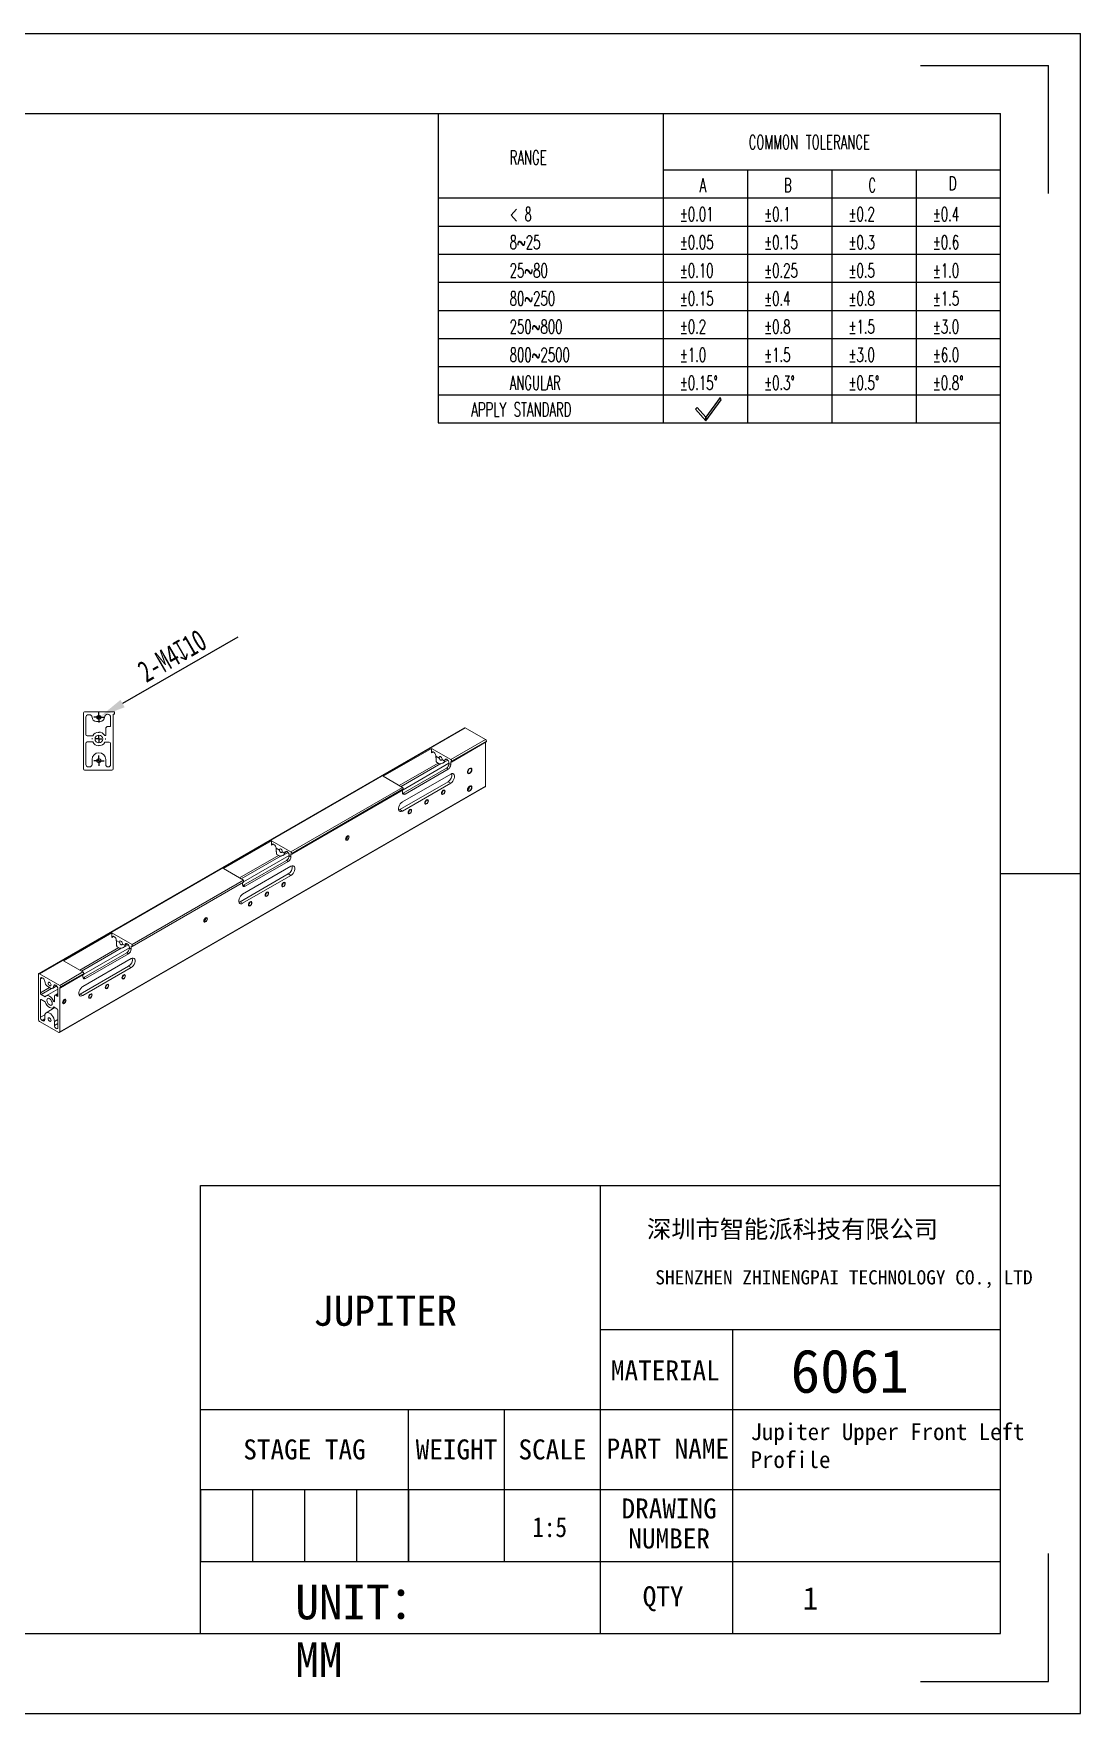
# Model space of a CAD drawing. Header units: millimetres. Extents: x 363 to 745, y -1 to 270.
# Drawn here: x 576.6 to 745.2, y -1.1 to 269.5 of the extents above; entities that cross this region are included whole.
import ezdxf

# ---------------------------------------------------------------- set-up
doc = ezdxf.new("R2010")
doc.units = ezdxf.units.MM
doc.header["$PDSIZE"] = -1
doc.linetypes.add('CENTERX2', pattern=[20.32, 12.7, -2.54, 2.54, -2.54])
doc.layers.add('图框', color=7, linetype='Continuous')
doc.layers.add('尺寸线层', color=3, linetype='Continuous', lineweight=18)
doc.styles.add('SLDTEXTSTYLE1', font='TXT', dxfattribs={"width": 0.7})
doc.styles.add('SLDTEXTSTYLE4', font='TXT', dxfattribs={"width": 0.614286, "bigfont": 'bigfont'})
doc.styles.add('SLDTEXTSTYLE5', font='TXT', dxfattribs={"width": 0.566667, "bigfont": 'bigfont'})
doc.styles.add('TEXTSTYLE_2', font='')
doc.styles.add('TEXTSTYLE_3', font='')
doc.styles.get('TEXTSTYLE_2').set_extended_font_data('宋体')
doc.styles.get('TEXTSTYLE_3').set_extended_font_data('宋体')
doc.dimstyles.new('SLDDIMSTYLE9', dxfattribs={"dimtxt": 3.5, "dimasz": 4.08, "dimexe": 0, "dimexo": 0.0625, "dimgap": 0.875, "dimtad": 2, "dimlfac": 5, "dimrnd": 1e-09, "dimzin": 12, "dimdsep": 46, "dimtxsty": 'SLDTEXTSTYLE1', "dimblk1": 'NONE', "dimsah": 1, "dimcen": 0, "dimadec": 0, "dimazin": 3, "dimtfac": 1, "dimtmove": 0, "dimatfit": 3, "dimldrblk": 'NONE', "dimfxl": 1, "dimfrac": 2, "dimtolj": 1, "dimtzin": 12, "dimarcsym": 0})

# ---------------------------------------------------------------- blocks, each defined once
blk = doc.blocks.new('_D_24')
at = {"layer": 'Defpoints', "color": 0, "transparency": 16777216}
for p in [(586.79, 159.21), (587.36, 159.54)]:
    blk.add_point(p, dxfattribs=at)
at = {"layer": '图框', "color": 0, "lineweight": -2, "transparency": 16777216}
for p, q in [((609.45, 172.29), (590.89, 161.58)), ((586.79, 159.21), (587.36, 159.54))]:
    blk.add_line(p, q, dxfattribs=at)
at = {"layer": '图框', "color": 0, "transparency": 16777216}
blk.add_solid([(590.55, 162.17), (591.23, 160.99), (587.36, 159.54)], dxfattribs=at)
at = {"layer": '图框', "color": 0, "transparency": 16777216, "insert": (592.96, 167.91), "char_height": 3.5, "attachment_point": 1, "rotation": 30, "style": 'SLDTEXTSTYLE1'}
blk.add_mtext('\\A1;2-M4{\\fGDT;x}10', dxfattribs=at)
blk = doc.blocks.new('_NONE')
blk = doc.blocks.new('SW_CENTERMARKSYMBOL_8')
at = {"layer": '图框', "color": 0}
for p, q in [((-0.5, 0), (-0.83, 0)), ((0, 0), (-0.5, 0)), ((0, 0.5), (0, 0.83)), ((0, 0), (0, 0.5)), ((0, 0), (0, -0.5)), ((0, 0), (0.5, 0)), ((0.5, 0), (0.83, 0)), ((0, -0.5), (0, -0.83))]:
    blk.add_line(p, q, dxfattribs=at)
blk = doc.blocks.new('SW_CENTERMARKSYMBOL_9')
at = {"layer": '图框', "color": 0}
for p, q in [((-1, 0), (-1.12, 0)), ((0, 0), (-0.5, 0)), ((0, 1), (0, 1.12)), ((0, 0), (0, 0.5)), ((0, 0), (0, -0.5)), ((0, 0), (0.5, 0)), ((1, 0), (1.12, 0)), ((0, -1), (0, -1.12))]:
    blk.add_line(p, q, dxfattribs=at)
blk = doc.blocks.new('SW_CENTERMARKSYMBOL_10')
at = {"layer": '图框', "color": 0}
for p, q in [((-0.5, 0), (-0.83, 0)), ((0, 0), (-0.5, 0)), ((0, 0.5), (0, 0.83)), ((0, 0), (0, 0.5)), ((0, 0), (0, -0.5)), ((0, 0), (0.5, 0)), ((0.5, 0), (0.83, 0)), ((0, -0.5), (0, -0.83))]:
    blk.add_line(p, q, dxfattribs=at)

msp = doc.modelspace()

# ---------------------------------------------------------------- linework, layer by layer
at = {"color": 7, "linetype": 'Continuous'}
for p, q in [((362.5032, 269.503), (745.1875, 269.503)), ((745.1875, -1.0819), (745.1875, 269.503)), ((719.4175, 264.349), (740.0335, 264.349)), ((740.0335, 243.733), (740.0335, 264.349)), ((375.3882, 256.618), (732.3025, 256.618)), ((732.3025, 11.8031), (732.3025, 256.618)), ((732.3025, 134.2105), (745.1875, 134.2105)), ((740.0335, 4.0721), (740.0335, 24.6881)), ((375.3882, 11.8031), (732.3025, 11.8031)), ((719.4175, 4.0721), (740.0335, 4.0721)), ((362.5032, -1.0819), (745.1875, -1.0819))]:
    msp.add_line(p, q, dxfattribs=at)
for p, q in [((641.7299, 256.618), (641.7299, 206.803)), ((677.9589, 256.618), (677.9589, 206.803)), ((677.9589, 247.5607), (732.3025, 247.5607)), ((691.5448, 247.5607), (691.5448, 206.803)), ((705.1307, 247.5607), (705.1307, 206.803)), ((718.7166, 247.5607), (718.7166, 206.803)), ((641.7299, 243.0321), (732.3025, 243.0321)), ((641.7299, 238.5034), (732.3025, 238.5034)), ((641.7299, 233.9748), (732.3025, 233.9748)), ((641.7299, 229.4462), (732.3025, 229.4462)), ((641.7299, 224.9176), (732.3025, 224.9176)), ((641.7299, 220.3889), (732.3025, 220.3889)), ((641.7299, 215.8603), (732.3025, 215.8603)), ((641.7299, 211.3317), (732.3025, 211.3317)), ((683.4296, 209.2568), (683.1604, 209.0143)), ((683.1604, 209.0143), (684.8575, 207.13)), ((684.8295, 207.7025), (683.4296, 209.2568)), ((687.1606, 210.8641), (684.8295, 207.7025)), ((684.8575, 207.13), (687.3436, 210.5018)), ((687.3436, 210.5018), (687.1606, 210.8641)), ((641.7299, 206.803), (732.3025, 206.803)), ((684.8575, 207.13), (684.8295, 207.7025)), ((684.8295, 207.7025), (684.8575, 207.13))]:
    msp.add_line(p, q)
at = {"color": 7, "linetype": 'Continuous', "lineweight": 15}
for p, q in [((584.5751, 160.0768), (584.5751, 151.0768)), ((584.7751, 160.2768), (589.3751, 160.2768)), ((585.3758, 159.783), (585.5761, 159.783)), ((589.5751, 160.2768), (589.3751, 160.2768)), ((589.3751, 159.8768), (589.5351, 159.8768)), ((589.3751, 151.0768), (589.3751, 159.8768)), ((589.5751, 159.8768), (589.5351, 159.8768)), ((589.5751, 160.0768), (589.5751, 160.2768)), ((589.5751, 159.9168), (589.5751, 160.0768)), ((589.5751, 159.8768), (589.5751, 159.9168)), ((645.9978, 157.6758), (577.4084, 118.08)), ((646.0977, 157.6659), (577.5084, 118.0701)), ((584.9751, 159.3824), (584.9751, 156.5977)), ((586.6778, 158.6813), (587.2788, 158.6813)), ((588.1751, 156.4407), (588.1751, 157.5056)), ((588.5751, 157.9056), (588.9751, 157.9056)), ((588.9751, 159.3824), (588.9751, 157.9056)), ((649.3504, 155.7882), (646.0977, 157.6659)), ((584.9751, 151.7703), (584.9751, 155.1961)), ((586.0994, 156.3977), (585.1751, 156.3977)), ((585.1751, 155.3961), (586.0769, 155.3961)), ((588.1751, 156.4407), (588.0266, 156.4407)), ((588.0528, 155.3554), (588.7542, 155.3554)), ((588.9751, 155.1961), (588.9751, 151.7708)), ((632.8664, 149.8643), (640.6445, 154.3546)), ((643.7558, 152.5585), (640.6445, 154.3546)), ((640.6445, 153.6242), (640.6445, 154.3546)), ((643.7558, 152.5585), (649.3504, 155.7882)), ((643.8889, 152.1646), (649.4836, 155.3943)), ((649.4919, 155.5432), (643.8972, 152.3135)), ((643.8972, 152.1829), (649.4919, 155.4126)), ((649.3504, 155.3174), (649.3504, 148.276)), ((649.4919, 155.5432), (649.4919, 155.4126)), ((585.9767, 152.5716), (585.9767, 151.7703)), ((588.1735, 151.7708), (588.1735, 152.5716)), ((643.473, 151.9572), (636.1191, 147.7119)), ((640.9278, 153.7878), (641.0695, 153.7061)), ((641.3584, 153.1259), (641.9071, 152.8092)), ((641.4759, 152.1416), (641.9008, 151.8963)), ((642.3518, 152.5524), (642.7636, 152.3147)), ((642.5163, 152.0145), (643.2857, 152.4587)), ((643.473, 151.9914), (643.473, 151.9052)), ((643.473, 151.9052), (643.7558, 151.7419)), ((643.7558, 152.2319), (643.7558, 151.7419)), ((643.8689, 152.1665), (643.7558, 152.2319)), ((643.8972, 152.1829), (643.8972, 152.3135)), ((584.7751, 150.8768), (589.1751, 150.8768)), ((585.5761, 151.3697), (585.3758, 151.3697)), ((632.8664, 149.8643), (635.9776, 148.0682)), ((635.5441, 144.5064), (643.3214, 148.9961)), ((643.7457, 150.221), (635.9683, 145.7312)), ((643.0487, 151.1704), (636.1191, 147.17)), ((643.3315, 151.0071), (636.4019, 147.0067)), ((643.0487, 151.1704), (643.3315, 151.0071)), ((643.3214, 148.9961), (643.7457, 148.7512)), ((580.7196, 108.5887), (649.309, 148.1844)), ((580.7611, 108.6802), (649.3504, 148.276)), ((618.0171, 137.6999), (635.9776, 148.0682)), ((618.1503, 137.3059), (636.1108, 147.6743)), ((636.1191, 147.8233), (618.1585, 137.4549)), ((618.1585, 137.3243), (636.1191, 147.6926)), ((635.9683, 144.2614), (643.7457, 148.7512)), ((635.9776, 147.2517), (635.9776, 147.5975)), ((636.1191, 147.8233), (636.1191, 147.6926)), ((636.1191, 147.17), (636.4019, 147.0067)), ((646.522, 147.7046), (646.5082, 147.697)), ((635.5441, 144.5064), (635.9683, 144.2614)), ((607.1277, 135.0057), (614.9058, 139.4959)), ((618.0171, 137.6999), (614.9058, 139.4959)), ((614.9058, 138.7656), (614.9058, 139.4959)), ((615.1891, 138.9292), (615.3308, 138.8474)), ((615.6197, 138.2673), (616.1684, 137.9506)), ((618.0145, 135.3674), (610.2371, 130.8776)), ((617.7343, 137.0986), (610.3804, 132.8533)), ((617.31, 136.3117), (610.3804, 132.3113)), ((617.5929, 136.1485), (610.6632, 132.1481)), ((615.7372, 137.283), (616.1621, 137.0376)), ((616.6131, 137.6938), (617.0249, 137.4561)), ((616.7776, 137.1559), (617.547, 137.6)), ((617.31, 136.3117), (617.5929, 136.1485)), ((617.7343, 137.1328), (617.7343, 137.0466)), ((617.7343, 137.0466), (618.0171, 136.8833)), ((618.0171, 137.3732), (618.0171, 136.8833)), ((618.1303, 137.3079), (618.0171, 137.3732)), ((618.1585, 137.3243), (618.1585, 137.4549)), ((610.3804, 133.128), (592.4199, 122.7596)), ((610.3804, 132.8013), (592.4199, 122.433)), ((607.1277, 135.0057), (610.3804, 133.128)), ((609.8128, 129.6528), (617.5902, 134.1425)), ((610.2371, 129.4078), (618.0145, 133.8976)), ((610.2389, 132.3931), (610.2389, 132.7197)), ((610.3804, 133.128), (610.3804, 132.8013)), ((617.5902, 134.1425), (618.0145, 133.8976)), ((610.3804, 132.3113), (610.6632, 132.1481)), ((609.8128, 129.6528), (610.2371, 129.4078)), ((589.1672, 124.6373), (581.389, 120.1471)), ((592.4199, 122.7596), (589.1672, 124.6373)), ((589.1672, 123.907), (589.1672, 124.6373)), ((591.9956, 122.24), (584.6417, 117.9947)), ((589.4505, 124.0706), (589.5921, 123.9888)), ((589.881, 123.4087), (590.4297, 123.0919)), ((589.9985, 122.4243), (590.4235, 122.179)), ((590.8745, 122.8352), (591.2862, 122.5975)), ((591.0427, 122.2994), (591.8083, 122.7414)), ((591.9956, 122.2742), (591.9956, 122.188)), ((591.9956, 122.188), (592.2784, 122.0247)), ((592.2784, 122.5146), (592.2784, 122.0247)), ((592.4199, 122.433), (592.2784, 122.5146)), ((592.4199, 122.433), (592.4199, 122.7596)), ((581.389, 120.1471), (584.5003, 118.351)), ((584.0772, 114.7997), (591.8546, 119.2895)), ((592.2788, 120.5143), (584.5014, 116.0245)), ((591.5713, 121.4531), (584.6417, 117.4527)), ((591.8542, 121.2898), (584.9245, 117.2894)), ((591.5713, 121.4531), (591.8542, 121.2898)), ((591.8546, 119.2895), (592.2788, 119.0445)), ((577.367, 117.9885), (577.367, 110.6396)), ((577.5084, 118.0701), (580.7611, 116.1924)), ((577.6498, 117.2582), (577.6498, 114.9843)), ((577.9331, 117.4218), (578.0747, 117.34)), ((580.7611, 116.1924), (584.5003, 118.351)), ((580.8942, 115.7985), (584.6334, 117.9571)), ((584.6417, 118.106), (580.9025, 115.9474)), ((580.9025, 115.8168), (584.6417, 117.9754)), ((584.5003, 117.5344), (584.5003, 117.8802)), ((584.5014, 114.5548), (592.2788, 119.0445)), ((584.6417, 118.106), (584.6417, 117.9754)), ((584.6417, 117.4527), (584.9245, 117.2894)), ((577.6498, 111.0426), (577.6498, 113.8398)), ((578.4448, 114.3621), (577.7912, 114.7393)), ((577.7912, 113.9215), (578.4289, 113.5534)), ((580.4782, 115.5912), (578.5818, 114.4963)), ((578.8538, 115.9906), (579.2787, 115.7453)), ((579.6293, 115.7106), (580.291, 116.0926)), ((579.9125, 113.6711), (579.8075, 113.6105)), ((579.9125, 113.5499), (579.9125, 114.4194)), ((580.4782, 114.8813), (579.9954, 114.6025)), ((580.1954, 114.5827), (580.4782, 114.4194)), ((580.4782, 115.6253), (580.4782, 114.4194)), ((580.7611, 115.8658), (580.8742, 115.8005)), ((580.7611, 108.6802), (580.7611, 115.8658)), ((580.9025, 115.8168), (580.9025, 115.9474)), ((584.0772, 114.7997), (584.5014, 114.5548)), ((578.358, 111.288), (578.358, 110.6337)), ((580.005, 112.6103), (578.5856, 111.7909)), ((579.6887, 112.5789), (579.8741, 112.6859)), ((579.9125, 113.5499), (579.8075, 113.6105)), ((579.826, 112.7137), (580.322, 112.4273)), ((580.4782, 112.207), (580.4782, 109.4102)), ((577.5084, 110.3946), (580.6197, 108.5986)), ((578.0747, 110.4701), (577.9331, 110.5519)), ((579.9114, 109.7374), (579.9114, 110.3912))]:
    msp.add_line(p, q, dxfattribs=at)
at = {"color": 8, "linetype": 'Continuous', "lineweight": 15}
for p, q in [((641.7455, 151.9859), (635.4684, 148.3622)), ((642.1766, 151.9082), (635.7512, 148.1989)), ((640.9279, 153.7878), (640.6445, 153.6242)), ((643.1212, 152.6008), (642.7692, 152.3977)), ((615.1892, 138.9292), (614.9058, 138.7656)), ((616.0068, 137.1273), (609.7297, 133.5036)), ((616.4379, 137.0496), (610.0125, 133.3403)), ((617.3825, 137.7422), (617.0305, 137.539)), ((590.2681, 122.2687), (583.991, 118.645)), ((590.6728, 122.1757), (584.2738, 118.4817)), ((589.4505, 124.0706), (589.1672, 123.907)), ((591.6438, 122.8836), (591.2919, 122.6804)), ((577.9331, 117.4217), (577.6498, 117.2582)), ((579.1234, 115.835), (577.6498, 114.9843)), ((577.7913, 113.9215), (577.6498, 113.8398)), ((579.4299, 115.6853), (577.7912, 114.7393)), ((580.1264, 116.2348), (579.7745, 116.0316)), ((580.4782, 114.746), (580.1954, 114.5827)), ((578.3742, 111.4608), (577.6498, 111.0426)), ((578.358, 110.7972), (577.9331, 110.5519)), ((578.358, 110.6337), (578.0747, 110.4701)), ((580.4782, 110.7184), (579.9114, 110.3912)), ((580.4782, 110.0646), (579.9114, 109.7374))]:
    msp.add_line(p, q, dxfattribs=at)
at = {"color": 2, "linetype": 'Continuous'}
for p, q in [((603.4525, 47.8811), (603.4525, 83.959)), ((603.4525, 47.8811), (603.4525, 83.959)), ((603.4525, 83.959), (667.8775, 83.959)), ((667.8775, 34.9961), (667.8775, 83.959)), ((667.8775, 60.7661), (667.8775, 83.959)), ((667.8775, 83.959), (732.3025, 83.959)), ((667.8775, 47.8811), (667.8775, 83.959)), ((732.3025, 60.7661), (732.3025, 83.959)), ((667.8775, 60.7661), (732.3025, 60.7661)), ((689.1678, 60.7661), (689.1678, 11.8031)), ((732.3025, 34.9961), (732.3025, 60.7661)), ((603.4525, 11.8031), (603.4525, 47.8811)), ((603.4525, 47.8811), (667.8775, 47.8811)), ((603.4525, 34.9961), (603.4525, 47.8811)), ((603.4525, 47.8811), (636.9535, 47.8811)), ((636.9535, 34.9961), (636.9535, 47.8811)), ((636.9535, 34.9961), (636.9535, 47.8811)), ((636.9535, 47.8811), (667.8775, 47.8811)), ((652.4155, 34.9961), (652.4155, 47.8811)), ((667.8775, 47.8811), (732.3025, 47.8811)), ((667.8775, 34.9961), (667.8775, 47.8811)), ((603.4525, 23.3996), (603.4525, 34.9961)), ((603.4525, 34.9961), (636.9535, 34.9961)), ((603.4525, 34.9961), (636.9535, 34.9961)), ((603.4525, 34.9961), (636.9535, 34.9961)), ((603.4525, 34.9961), (603.4525, 23.3996)), ((611.8278, 34.9961), (611.8278, 23.3996)), ((620.203, 34.9961), (620.203, 23.3996)), ((628.5783, 34.9961), (628.5783, 23.3996)), ((636.9535, 23.3996), (636.9535, 34.9961)), ((636.9535, 23.3996), (636.9535, 34.9961)), ((636.9535, 34.9961), (667.8775, 34.9961)), ((636.9535, 34.9961), (667.8775, 34.9961)), ((636.9535, 34.9961), (636.9535, 23.3996)), ((652.4155, 23.3996), (652.4155, 34.9961)), ((667.8775, 11.8031), (667.8775, 34.9961)), ((667.8775, 34.9961), (732.3025, 34.9961)), ((667.8775, 34.9961), (732.3025, 34.9961)), ((667.8775, 23.3996), (667.8775, 34.9961)), ((732.3025, 11.8031), (732.3025, 34.9961)), ((603.4525, 11.8031), (603.4525, 23.3996)), ((603.4525, 23.3996), (667.8775, 23.3996)), ((603.4525, 23.3996), (636.9535, 23.3996)), ((603.4525, 23.3996), (636.9535, 23.3996)), ((636.9535, 23.3996), (667.8775, 23.3996)), ((667.8775, 11.8031), (667.8775, 23.3996)), ((667.8775, 23.3996), (732.3025, 23.3996)), ((551.9126, 11.8031), (582.8366, 11.8031)), ((582.8366, 11.8031), (603.4525, 11.8031)), ((603.4525, 11.8031), (667.8775, 11.8031)), ((667.8775, 11.8031), (732.3025, 11.8031))]:
    msp.add_line(p, q, dxfattribs=at)
at = {"color": 7, "linetype": 'Continuous', "lineweight": 15, "flags": 128}
for points in [[(641.9071, 152.8092), (641.8975, 152.9258), (641.9278, 153.0144), (641.9927, 153.0597), (642.0811, 153.054), (642.1778, 152.9982), (642.2662, 152.9018), (642.3311, 152.7816), (642.3614, 152.658), (642.3518, 152.5524)], [(642.7692, 152.3977), (642.796, 152.5377), (642.8723, 152.6255), (642.9864, 152.6477), (643.1211, 152.6009), (643.2558, 152.4922), (643.3699, 152.3382), (643.4462, 152.1624), (643.473, 151.9914)], [(643.7457, 148.7512), (643.925, 148.8845), (644.0898, 149.0665), (644.2267, 149.2825), (644.3246, 149.515), (644.3756, 149.7452), (644.3756, 149.9543), (644.3246, 150.1256), (644.2267, 150.245), (644.0898, 150.303), (643.925, 150.2947), (643.7457, 150.221)], [(647.1018, 150.9137), (647.0792, 151.0318), (647.0149, 151.1059), (646.9185, 151.1247), (646.8049, 151.0852), (646.6912, 150.9934), (646.5949, 150.8635), (646.5305, 150.715), (646.5079, 150.5708), (646.5305, 150.4526), (646.5949, 150.3785), (646.6912, 150.3598), (646.8049, 150.3993), (646.9185, 150.491), (647.0149, 150.6209), (647.0792, 150.7694), (647.1018, 150.9137)], [(636.1191, 147.17), (636.0363, 147.1316), (635.9959, 147.12)], [(642.7871, 147.4266), (642.7693, 147.5195), (642.7187, 147.5777), (642.643, 147.5924), (642.5537, 147.5614), (642.4644, 147.4893), (642.3887, 147.3872), (642.3381, 147.2706), (642.3204, 147.1572), (642.3381, 147.0643), (642.3887, 147.0061), (642.4644, 146.9914), (642.5537, 147.0224), (642.643, 147.0945), (642.7187, 147.1966), (642.7693, 147.3132), (642.7871, 147.4266)], [(647.1018, 148.0558), (647.0792, 148.1739), (647.0149, 148.248), (646.9185, 148.2668), (646.8049, 148.2273), (646.6912, 148.1355), (646.5949, 148.0056), (646.5305, 147.8572), (646.5079, 147.7129), (646.5305, 147.5947), (646.5949, 147.5206), (646.6912, 147.5019), (646.8049, 147.5414), (646.9185, 147.6331), (647.0149, 147.763), (647.0792, 147.9115), (647.1018, 148.0558)], [(635.9683, 145.7312), (635.789, 145.5979), (635.6243, 145.4159), (635.4874, 145.1999), (635.3894, 144.9674), (635.3384, 144.7373), (635.3384, 144.5281), (635.3894, 144.3568), (635.4874, 144.2374), (635.6243, 144.1795), (635.789, 144.1877), (635.9683, 144.2614)], [(635.3593, 144.4314), (635.3648, 144.4326), (635.5441, 144.5064)], [(637.4131, 144.3243), (637.3953, 144.4171), (637.3447, 144.4753), (637.269, 144.49), (637.1797, 144.459), (637.0904, 144.3869), (637.0147, 144.2848), (636.9641, 144.1682), (636.9464, 144.0548), (636.9641, 143.962), (637.0147, 143.9038), (637.0904, 143.8891), (637.1797, 143.9201), (637.269, 143.9922), (637.3447, 144.0943), (637.3953, 144.2109), (637.4131, 144.3243)], [(640.1001, 145.8754), (640.0823, 145.9683), (640.0317, 146.0265), (639.956, 146.0412), (639.8667, 146.0102), (639.7774, 145.9381), (639.7017, 145.836), (639.6511, 145.7194), (639.6334, 145.606), (639.6511, 145.5132), (639.7017, 145.4549), (639.7774, 145.4402), (639.8667, 145.4713), (639.956, 145.5433), (640.0317, 145.6454), (640.0823, 145.7621), (640.1001, 145.8754)], [(616.1684, 137.9506), (616.1588, 138.0672), (616.1891, 138.1558), (616.254, 138.2011), (616.3424, 138.1954), (616.4391, 138.1395), (616.5275, 138.0432), (616.5924, 137.923), (616.6227, 137.7994), (616.6131, 137.6938)], [(627.3382, 140.0596), (627.3204, 140.1525), (627.2699, 140.2107), (627.1942, 140.2254), (627.1049, 140.1943), (627.0156, 140.1223), (626.9399, 140.0202), (626.8893, 139.9036), (626.8715, 139.7902), (626.8893, 139.6973), (626.9399, 139.6391), (627.0156, 139.6244), (627.1049, 139.6554), (627.1942, 139.7275), (627.2699, 139.8296), (627.3204, 139.9462), (627.3382, 140.0596)], [(617.0305, 137.539), (617.0573, 137.6791), (617.1336, 137.7669), (617.2478, 137.789), (617.3824, 137.7422), (617.5171, 137.6336), (617.6312, 137.4796), (617.7075, 137.3037), (617.7343, 137.1328)], [(618.0145, 133.8976), (618.1938, 134.0309), (618.3586, 134.2129), (618.4954, 134.4289), (618.5934, 134.6614), (618.6444, 134.8916), (618.6444, 135.1007), (618.5934, 135.272), (618.4954, 135.3914), (618.3586, 135.4494), (618.1938, 135.4411), (618.0145, 135.3674)], [(617.0484, 132.568), (617.0306, 132.6608), (616.98, 132.7191), (616.9043, 132.7338), (616.815, 132.7027), (616.7257, 132.6307), (616.65, 132.5286), (616.5995, 132.4119), (616.5817, 132.2986), (616.5995, 132.2057), (616.65, 132.1475), (616.7257, 132.1328), (616.815, 132.1638), (616.9043, 132.2359), (616.98, 132.338), (617.0306, 132.4546), (617.0484, 132.568)], [(610.2371, 130.8776), (610.0578, 130.7443), (609.8931, 130.5623), (609.7562, 130.3463), (609.6582, 130.1138), (609.6072, 129.8837), (609.6072, 129.6745), (609.6582, 129.5033), (609.7562, 129.3838), (609.8931, 129.3259), (610.0578, 129.3341), (610.2371, 129.4078)], [(610.3804, 132.3113), (610.2976, 132.273), (610.2572, 132.2613)], [(614.3609, 131.0165), (614.3432, 131.1094), (614.2926, 131.1676), (614.2169, 131.1823), (614.1276, 131.1513), (614.0383, 131.0792), (613.9626, 130.9771), (613.912, 130.8605), (613.8942, 130.7471), (613.912, 130.6543), (613.9626, 130.596), (614.0383, 130.5813), (614.1276, 130.6124), (614.2169, 130.6844), (614.2926, 130.7866), (614.3432, 130.9032), (614.3609, 131.0165)], [(609.6281, 129.5778), (609.6336, 129.579), (609.8128, 129.6528)], [(611.6744, 129.4656), (611.6566, 129.5585), (611.606, 129.6167), (611.5303, 129.6314), (611.441, 129.6004), (611.3517, 129.5283), (611.276, 129.4262), (611.2254, 129.3096), (611.2077, 129.1962), (611.2254, 129.1034), (611.276, 129.0451), (611.3517, 129.0304), (611.441, 129.0615), (611.5303, 129.1335), (611.606, 129.2356), (611.6566, 129.3523), (611.6744, 129.4656)], [(604.4987, 126.8746), (604.4809, 126.9675), (604.4303, 127.0257), (604.3546, 127.0404), (604.2653, 127.0094), (604.176, 126.9373), (604.1003, 126.8352), (604.0497, 126.7186), (604.032, 126.6052), (604.0497, 126.5123), (604.1003, 126.4541), (604.176, 126.4394), (604.2653, 126.4704), (604.3546, 126.5425), (604.4303, 126.6446), (604.4809, 126.7612), (604.4987, 126.8746)], [(590.4297, 123.0919), (590.4201, 123.2086), (590.4504, 123.2972), (590.5153, 123.3425), (590.6037, 123.3367), (590.7004, 123.2809), (590.7888, 123.1846), (590.8538, 123.0643), (590.884, 122.9408), (590.8745, 122.8352)], [(591.2919, 122.6804), (591.3186, 122.8205), (591.3949, 122.9082), (591.5091, 122.9304), (591.6437, 122.8836), (591.7784, 122.775), (591.8925, 122.621), (591.9688, 122.4451), (591.9956, 122.2742)], [(592.2788, 119.0445), (592.4581, 119.1778), (592.6229, 119.3598), (592.7598, 119.5758), (592.8577, 119.8083), (592.9087, 120.0385), (592.9087, 120.2477), (592.8577, 120.4189), (592.7598, 120.5383), (592.6229, 120.5963), (592.4581, 120.588), (592.2788, 120.5143)], [(579.3681, 116.2617), (579.3503, 116.375), (579.2997, 116.4917), (579.224, 116.5938), (579.1347, 116.6658), (579.0454, 116.6969), (578.9697, 116.6822), (578.9191, 116.6239), (578.9014, 116.5311), (578.9191, 116.4177), (578.9697, 116.3011), (579.0454, 116.199), (579.1347, 116.1269), (579.224, 116.0959), (579.2997, 116.1106), (579.3503, 116.1688), (579.3681, 116.2617)], [(584.6417, 117.4527), (584.5589, 117.4143), (584.5185, 117.4027)], [(591.3097, 117.7094), (591.2919, 117.8022), (591.2414, 117.8604), (591.1656, 117.8751), (591.0764, 117.8441), (590.9871, 117.772), (590.9114, 117.6699), (590.8608, 117.5533), (590.843, 117.4399), (590.8608, 117.3471), (590.9114, 117.2889), (590.9871, 117.2741), (591.0764, 117.3052), (591.1656, 117.3773), (591.2414, 117.4794), (591.2919, 117.596), (591.3097, 117.7094)], [(579.8075, 113.6105), (579.6799, 113.8713), (579.5143, 114.109), (579.3223, 114.3069), (579.1173, 114.4514), (578.9135, 114.5324), (578.725, 114.5443), (578.5651, 114.4861), (578.4448, 114.3621)], [(579.5731, 113.2854), (579.5467, 113.4738), (579.4706, 113.67), (579.3539, 113.8504), (579.2109, 113.9931), (579.0586, 114.081), (578.9155, 114.1035), (578.7989, 114.0578), (578.7228, 113.9495), (578.6963, 113.7916), (578.7228, 113.6032), (578.7989, 113.4069), (578.9155, 113.2266), (579.0586, 113.0839), (579.2109, 112.996), (579.3539, 112.9735), (579.4706, 113.0192), (579.5467, 113.1275), (579.5731, 113.2854)], [(579.7745, 116.0316), (579.8013, 116.1716), (579.8776, 116.2594), (579.9917, 116.2816), (580.1264, 116.2348), (580.261, 116.1261), (580.3752, 115.9721), (580.4515, 115.7963), (580.4782, 115.6253)], [(581.744, 113.7386), (581.7262, 113.8315), (581.6756, 113.8897), (581.5999, 113.9044), (581.5106, 113.8733), (581.4213, 113.8013), (581.3456, 113.6992), (581.295, 113.5826), (581.2773, 113.4692), (581.295, 113.3763), (581.3456, 113.3181), (581.4213, 113.3034), (581.5106, 113.3344), (581.5999, 113.4065), (581.6756, 113.5086), (581.7262, 113.6252), (581.744, 113.7386)], [(584.5014, 116.0245), (584.3222, 115.8913), (584.1574, 115.7092), (584.0205, 115.4932), (583.9226, 115.2607), (583.8715, 115.0306), (583.8715, 114.8214), (583.9226, 114.6502), (584.0205, 114.5307), (584.1574, 114.4728), (584.3222, 114.481), (584.5014, 114.5548)], [(583.8925, 114.7247), (583.8979, 114.7259), (584.0772, 114.7997)], [(585.9357, 114.607), (585.9179, 114.6999), (585.8673, 114.7581), (585.7916, 114.7728), (585.7023, 114.7418), (585.613, 114.6697), (585.5373, 114.5676), (585.4868, 114.451), (585.469, 114.3376), (585.4868, 114.2447), (585.5373, 114.1865), (585.613, 114.1718), (585.7023, 114.2028), (585.7916, 114.2749), (585.8673, 114.377), (585.9179, 114.4936), (585.9357, 114.607)], [(588.6227, 116.1582), (588.6049, 116.251), (588.5543, 116.3093), (588.4786, 116.324), (588.3893, 116.2929), (588.3, 116.2209), (588.2243, 116.1188), (588.1738, 116.0021), (588.156, 115.8888), (588.1738, 115.7959), (588.2243, 115.7377), (588.3, 115.723), (588.3893, 115.754), (588.4786, 115.8261), (588.5543, 115.9282), (588.6049, 116.0448), (588.6227, 116.1582)], [(579.9114, 110.3912), (579.885, 110.6386), (579.8074, 110.8998), (579.6839, 111.1568), (579.5231, 111.3922), (579.3358, 111.5899), (579.1347, 111.7365), (578.9337, 111.822), (578.7464, 111.8405), (578.5855, 111.7909), (578.4621, 111.6764), (578.3845, 111.5048), (578.358, 111.288)], [(578.4289, 113.5534), (578.5479, 113.2779), (578.7111, 113.022), (578.9063, 112.805), (579.1186, 112.6433), (579.3322, 112.549), (579.5309, 112.5293), (579.6997, 112.5856), (579.826, 112.7137)], [(579.3681, 110.5459), (579.3503, 110.6593), (579.2997, 110.7759), (579.224, 110.878), (579.1347, 110.9501), (579.0454, 110.9811), (578.9697, 110.9664), (578.9191, 110.9082), (578.9014, 110.8153), (578.9191, 110.7019), (578.9697, 110.5853), (579.0454, 110.4832), (579.1347, 110.4111), (579.224, 110.3801), (579.2997, 110.3948), (579.3503, 110.453), (579.3681, 110.5459)], [(580.4782, 109.4102), (580.4567, 109.2974), (580.3952, 109.2267), (580.3033, 109.2088), (580.1948, 109.2465), (580.0864, 109.334), (579.9944, 109.4581), (579.933, 109.5997), (579.9114, 109.7374)]]:
    msp.add_lwpolyline(points, dxfattribs=at)
at = {"color": 7, "linetype": 'Continuous', "lineweight": 0, "flags": 128}
for points in [[(647.1584, 150.9463), (647.1315, 150.7745), (647.0549, 150.5978), (646.9401, 150.4431), (646.8049, 150.3339), (646.6696, 150.2869), (646.5549, 150.3092), (646.4782, 150.3974), (646.4513, 150.5381), (646.4782, 150.7099), (646.5549, 150.8866), (646.6696, 151.0413), (646.8049, 151.1505), (646.9401, 151.1975), (647.0549, 151.1752), (647.1315, 151.087), (647.1584, 150.9463)], [(642.8366, 147.4552), (642.815, 147.3178), (642.7537, 147.1764), (642.662, 147.0526), (642.5537, 146.9653), (642.4455, 146.9277), (642.3537, 146.9455), (642.2924, 147.0161), (642.2709, 147.1286), (642.2924, 147.266), (642.3537, 147.4074), (642.4455, 147.5312), (642.5537, 147.6185), (642.662, 147.6561), (642.7537, 147.6383), (642.815, 147.5677), (642.8366, 147.4552)], [(647.1584, 148.0884), (647.1315, 147.9166), (647.0549, 147.7399), (646.9401, 147.5852), (646.8049, 147.476), (646.6696, 147.429), (646.5549, 147.4513), (646.4782, 147.5395), (646.4513, 147.6802), (646.4782, 147.852), (646.5549, 148.0287), (646.6696, 148.1834), (646.8049, 148.2926), (646.9401, 148.3396), (647.0549, 148.3173), (647.1315, 148.2291), (647.1584, 148.0884)], [(637.4626, 144.3528), (637.441, 144.2154), (637.3797, 144.0741), (637.288, 143.9503), (637.1797, 143.8629), (637.0715, 143.8253), (636.9797, 143.8431), (636.9184, 143.9137), (636.8969, 144.0263), (636.9184, 144.1637), (636.9797, 144.305), (637.0715, 144.4288), (637.1797, 144.5162), (637.288, 144.5538), (637.3797, 144.536), (637.441, 144.4654), (637.4626, 144.3528)], [(640.1496, 145.904), (640.128, 145.7666), (640.0667, 145.6252), (639.975, 145.5015), (639.8667, 145.4141), (639.7585, 145.3765), (639.6667, 145.3943), (639.6054, 145.4649), (639.5839, 145.5774), (639.6054, 145.7149), (639.6667, 145.8562), (639.7585, 145.98), (639.8667, 146.0673), (639.975, 146.105), (640.0667, 146.0871), (640.128, 146.0166), (640.1496, 145.904)], [(627.3877, 140.0882), (627.3662, 139.9507), (627.3049, 139.8094), (627.2131, 139.6856), (627.1049, 139.5983), (626.9966, 139.5606), (626.9049, 139.5785), (626.8435, 139.649), (626.822, 139.7616), (626.8435, 139.899), (626.9049, 140.0404), (626.9966, 140.1642), (627.1049, 140.2515), (627.2131, 140.2891), (627.3049, 140.2713), (627.3662, 140.2007), (627.3877, 140.0882)], [(617.0979, 132.5966), (617.0764, 132.4591), (617.015, 132.3178), (616.9233, 132.194), (616.815, 132.1067), (616.7068, 132.069), (616.615, 132.0869), (616.5537, 132.1574), (616.5322, 132.27), (616.5537, 132.4074), (616.615, 132.5488), (616.7068, 132.6725), (616.815, 132.7599), (616.9233, 132.7975), (617.015, 132.7797), (617.0764, 132.7091), (617.0979, 132.5966)], [(614.4104, 131.0451), (614.3889, 130.9077), (614.3276, 130.7663), (614.2358, 130.6426), (614.1276, 130.5552), (614.0193, 130.5176), (613.9276, 130.5354), (613.8663, 130.606), (613.8447, 130.7186), (613.8663, 130.856), (613.9276, 130.9973), (614.0193, 131.1211), (614.1276, 131.2085), (614.2358, 131.2461), (614.3276, 131.2282), (614.3889, 131.1577), (614.4104, 131.0451)], [(611.7239, 129.4942), (611.7023, 129.3568), (611.641, 129.2154), (611.5493, 129.0917), (611.441, 129.0043), (611.3328, 128.9667), (611.241, 128.9845), (611.1797, 129.0551), (611.1582, 129.1676), (611.1797, 129.3051), (611.241, 129.4464), (611.3328, 129.5702), (611.441, 129.6575), (611.5493, 129.6952), (611.641, 129.6773), (611.7023, 129.6068), (611.7239, 129.4942)], [(604.5481, 126.9032), (604.5266, 126.7658), (604.4653, 126.6244), (604.3735, 126.5006), (604.2653, 126.4133), (604.1571, 126.3757), (604.0653, 126.3935), (604.004, 126.4641), (603.9825, 126.5766), (604.004, 126.714), (604.0653, 126.8554), (604.1571, 126.9792), (604.2653, 127.0665), (604.3735, 127.1041), (604.4653, 127.0863), (604.5266, 127.0157), (604.5481, 126.9032)], [(588.6722, 116.1868), (588.6507, 116.0493), (588.5893, 115.908), (588.4976, 115.7842), (588.3893, 115.6969), (588.2811, 115.6592), (588.1893, 115.6771), (588.128, 115.7476), (588.1065, 115.8602), (588.128, 115.9976), (588.1893, 116.139), (588.2811, 116.2627), (588.3893, 116.3501), (588.4976, 116.3877), (588.5893, 116.3699), (588.6507, 116.2993), (588.6722, 116.1868)], [(591.3592, 117.7379), (591.3377, 117.6005), (591.2764, 117.4592), (591.1846, 117.3354), (591.0764, 117.248), (590.9681, 117.2104), (590.8764, 117.2282), (590.815, 117.2988), (590.7935, 117.4114), (590.815, 117.5488), (590.8764, 117.6901), (590.9681, 117.8139), (591.0764, 117.9013), (591.1846, 117.9389), (591.2764, 117.9211), (591.3377, 117.8505), (591.3592, 117.7379)], [(581.7935, 113.7672), (581.7719, 113.6298), (581.7106, 113.4884), (581.6188, 113.3646), (581.5106, 113.2773), (581.4024, 113.2397), (581.3106, 113.2575), (581.2493, 113.328), (581.2278, 113.4406), (581.2493, 113.578), (581.3106, 113.7194), (581.4024, 113.8432), (581.5106, 113.9305), (581.6188, 113.9681), (581.7106, 113.9503), (581.7719, 113.8797), (581.7935, 113.7672)], [(585.9852, 114.6356), (585.9637, 114.4982), (585.9023, 114.3568), (585.8106, 114.233), (585.7023, 114.1457), (585.5941, 114.1081), (585.5023, 114.1259), (585.441, 114.1965), (585.4195, 114.309), (585.441, 114.4464), (585.5023, 114.5878), (585.5941, 114.7116), (585.7023, 114.7989), (585.8106, 114.8365), (585.9023, 114.8187), (585.9637, 114.7481), (585.9852, 114.6356)]]:
    msp.add_lwpolyline(points, dxfattribs=at)
at = {"color": 7, "linetype": 'Continuous', "lineweight": 15}
for centre, radius in [((587.0751, 159.3768), 0.33), ((587.0751, 155.8768), 0.62), ((587.0751, 152.3768), 0.33)]:
    msp.add_circle(centre, radius, dxfattribs=at)
for centre, radius, start, end in [((584.7751, 160.0768), 0.2, 90, 180), ((585.3758, 159.3824), 0.4006, 90, 180), ((585.5761, 159.3824), 0.4006, 0, 90), ((588.4775, 159.3824), 0.4976, 0, 180), ((589.3751, 160.0768), 0.2, 0, 90), ((589.5351, 159.9168), 0.04, 270, 0), ((586.6778, 159.3824), 0.7011, 180, 270), ((587.0751, 155.8768), 1.106, 30.65077, 151.906952), ((587.2788, 159.3824), 0.7011, 270, 360), ((588.5751, 157.5056), 0.4, 90, 180), ((646.0392, 157.5842), 0.1006, 54.382423, 114.307119), ((585.1751, 156.5977), 0.2, 180, 270), ((585.1751, 155.1961), 0.2, 90, 180), ((587.0751, 155.8768), 1.108, 205.715832, 331.927513), ((588.7629, 155.1347), 0.2209, 16.130672, 92.263224), ((649.1848, 155.5293), 0.3074, 2.605478, 57.394522), ((649.4728, 155.4102), 0.0192, 304.056351, 7.25583), ((585.3758, 151.7703), 0.4006, 180, 270), ((585.5761, 151.7703), 0.4006, 270, 0), ((587.0751, 152.5716), 1.0984, 0, 180), ((588.5743, 151.7708), 0.4008, 180, 0), ((640.8172, 153.6523), 0.175, 50.796715, 189.214037), ((640.7377, 153.1874), 0.6157, 2.605478, 57.394522), ((642.0893, 153.217), 0.7365, 180.126082, 187.104338), ((642.1817, 152.3961), 0.5875, 352.044272, 0.158055), ((642.5518, 151.9471), 0.9221, 302.605478, 357.394522), ((642.8347, 151.7839), 0.9221, 302.605478, 357.394522), ((643.5902, 152.2996), 0.3074, 2.605478, 57.394522), ((643.88, 152.1801), 0.0175, 230.796715, 9.214037), ((584.7751, 151.0768), 0.2, 180, 270), ((589.1751, 151.0768), 0.2, 270, 0), ((642.7037, 150.0781), 1.2459, 299.722791, 10.071489), ((636.2363, 147.2097), 0.262, 170.785963, 309.203285), ((635.812, 147.8093), 0.3074, 2.605478, 57.394522), ((636.1, 147.6902), 0.0192, 304.056351, 7.255829), ((641.9729, 147.6272), 0.5351, 311.475851, 348.529526), ((646.1932, 148.2367), 0.6254, 301.712718, 359.832634), ((649.2553, 148.2639), 0.0959, 304.056351, 7.25583), ((636.5989, 144.5249), 0.5351, 311.475849, 348.529528), ((639.2859, 146.076), 0.5351, 311.475847, 348.529529), ((615.0786, 138.7936), 0.175, 50.796715, 189.214037), ((614.999, 138.3288), 0.6157, 2.605478, 57.394522), ((616.3506, 138.3584), 0.7365, 180.126082, 187.104338), ((626.6603, 140.1815), 0.4694, 296.906433, 3.098943), ((616.443, 137.5374), 0.5875, 352.044272, 0.158055), ((616.8131, 137.0885), 0.9221, 302.605478, 357.394522), ((616.9725, 135.2245), 1.2459, 299.722791, 10.071489), ((617.096, 136.9252), 0.9221, 302.605478, 357.394522), ((617.8515, 137.4409), 0.3074, 2.605478, 57.394522), ((618.1413, 137.3215), 0.0175, 230.796715, 9.214037), ((616.2342, 132.7686), 0.5351, 311.475848, 348.529529), ((610.4976, 132.3511), 0.262, 170.785963, 309.203285), ((613.5467, 131.2172), 0.5351, 311.475847, 348.529529), ((610.8602, 129.6662), 0.5351, 311.475847, 348.529529), ((603.8208, 126.9965), 0.4694, 296.906434, 3.098943), ((589.3399, 123.935), 0.175, 50.796715, 189.214037), ((589.2603, 123.4701), 0.6157, 2.605478, 57.394522), ((590.6119, 123.4998), 0.7365, 180.126082, 187.104338), ((590.7043, 122.6788), 0.5875, 352.044272, 0.158055), ((591.0745, 122.2299), 0.9221, 302.605478, 357.394522), ((591.3573, 122.0666), 0.9221, 302.605478, 357.394522), ((591.2369, 120.3714), 1.2459, 299.722791, 10.071489), ((577.4532, 118.0025), 0.0873, 50.796715, 189.214037), ((577.8225, 117.2862), 0.175, 50.796715, 189.214037), ((577.743, 116.8213), 0.6157, 2.605478, 57.394522), ((579.4344, 116.8983), 1.0775, 182.605478, 237.394522), ((584.7589, 117.4925), 0.262, 170.785963, 309.203285), ((584.3346, 118.0921), 0.3074, 2.605478, 57.394522), ((584.6227, 117.973), 0.0192, 304.056351, 7.25583), ((590.4955, 117.91), 0.5351, 311.475847, 348.529529), ((577.736, 113.8538), 0.0873, 50.796715, 189.214037), ((577.9569, 114.9983), 0.3074, 182.605478, 237.394522), ((579.4723, 115.9826), 0.3062, 230.796715, 9.214037), ((580.085, 114.4474), 0.1747, 50.796715, 189.214037), ((580.5955, 115.9335), 0.3074, 2.605478, 57.394522), ((580.8853, 115.814), 0.0175, 230.796715, 9.214037), ((581.0661, 113.8605), 0.4694, 296.906433, 3.098943), ((585.1215, 114.8076), 0.5351, 311.475847, 348.529529), ((587.8085, 116.3588), 0.5351, 311.475847, 348.529529), ((578.2649, 111.0706), 0.6157, 182.605478, 237.394522), ((580.1434, 112.1351), 0.3424, 12.116176, 58.565333), ((577.674, 110.6536), 0.3074, 182.605478, 237.394522), ((578.1853, 110.6057), 0.175, 230.796715, 9.214037), ((580.6749, 108.6662), 0.0873, 230.796715, 9.214037)]:
    msp.add_arc(centre, radius, start, end, dxfattribs=at)
for points, knots in [([(641.3584, 153.1259), (641.3636, 153.0838), (641.3681, 153.0392), (641.3743, 152.9692), (641.3763, 152.9451), (641.3801, 152.8974), (641.3819, 152.8736), (641.3871, 152.802), (641.3904, 152.754), (641.3964, 152.6617), (641.3993, 152.617), (641.4049, 152.5298), (641.4077, 152.4874), (641.4133, 152.4072), (641.4162, 152.369), (641.4228, 152.2961), (641.4262, 152.2613), (641.4351, 152.212), (641.4385, 152.1961), (641.4503, 152.166), (641.4587, 152.1515), (641.4759, 152.1416)], [0, 0, 0, 0, 0.125, 0.125, 0.1875, 0.1875, 0.25, 0.25, 0.375, 0.375, 0.5, 0.5, 0.625, 0.625, 0.75, 0.75, 0.875, 0.875, 0.9375, 0.9375, 1, 1, 1, 1]), ([(641.9008, 151.8963), (641.9181, 151.8863), (641.9417, 151.8825), (641.988, 151.879), (642.0119, 151.8792), (642.0825, 151.8825), (642.129, 151.8883), (642.2667, 151.9127), (642.3569, 151.9393), (642.4791, 151.9935), (642.5178, 152.014), (642.5905, 152.0608), (642.6245, 152.0874), (642.6684, 152.1305), (642.6819, 152.1455), (642.7065, 152.1769), (642.7176, 152.1934), (642.7459, 152.2437), (642.7584, 152.2785), (642.7636, 152.3147)], [0, 0, 0, 0, 0.0625, 0.0625, 0.125, 0.125, 0.25, 0.25, 0.5, 0.5, 0.625, 0.625, 0.75, 0.75, 0.8125, 0.8125, 0.875, 0.875, 1, 1, 1, 1]), ([(642.3518, 152.5524), (642.3443, 152.5293), (642.3312, 152.5093), (642.296, 152.476), (642.2747, 152.4636), (642.2267, 152.4481), (642.201, 152.4454), (642.1483, 152.4513), (642.1221, 152.4599), (642.0726, 152.4884), (642.0496, 152.5082), (642.0087, 152.5562), (641.9908, 152.5842), (641.9441, 152.6755), (641.9222, 152.7455), (641.9071, 152.8092)], [0, 0, 0, 0, 0.125, 0.125, 0.25, 0.25, 0.375, 0.375, 0.5, 0.5, 0.625, 0.625, 0.75, 0.75, 1, 1, 1, 1]), ([(615.6197, 138.2673), (615.6249, 138.2252), (615.6294, 138.1806), (615.6356, 138.1105), (615.6376, 138.0865), (615.6414, 138.0388), (615.6432, 138.0149), (615.6485, 137.9434), (615.6517, 137.8954), (615.6577, 137.8031), (615.6606, 137.7584), (615.6662, 137.6712), (615.669, 137.6288), (615.6746, 137.5486), (615.6775, 137.5104), (615.6841, 137.4374), (615.6876, 137.4026), (615.6964, 137.3534), (615.6998, 137.3375), (615.7116, 137.3074), (615.72, 137.2929), (615.7372, 137.283)], [0, 0, 0, 0, 0.125, 0.125, 0.1875, 0.1875, 0.25, 0.25, 0.375, 0.375, 0.5, 0.5, 0.625, 0.625, 0.75, 0.75, 0.875, 0.875, 0.9375, 0.9375, 1, 1, 1, 1]), ([(616.1621, 137.0376), (616.1794, 137.0277), (616.203, 137.0238), (616.2494, 137.0203), (616.2732, 137.0206), (616.3438, 137.0239), (616.3904, 137.0297), (616.528, 137.0541), (616.6182, 137.0807), (616.7404, 137.1349), (616.7791, 137.1554), (616.8518, 137.2022), (616.8858, 137.2287), (616.9297, 137.2719), (616.9432, 137.2869), (616.9678, 137.3183), (616.9789, 137.3348), (617.0072, 137.385), (617.0197, 137.4199), (617.0249, 137.4561)], [0, 0, 0, 0, 0.0625, 0.0625, 0.125, 0.125, 0.25, 0.25, 0.5, 0.5, 0.625, 0.625, 0.75, 0.75, 0.8125, 0.8125, 0.875, 0.875, 1, 1, 1, 1]), ([(616.6131, 137.6938), (616.6056, 137.6707), (616.5925, 137.6506), (616.5573, 137.6174), (616.536, 137.605), (616.488, 137.5895), (616.4623, 137.5868), (616.4096, 137.5927), (616.3834, 137.6013), (616.3339, 137.6297), (616.3109, 137.6495), (616.27, 137.6975), (616.2521, 137.7256), (616.2054, 137.8169), (616.1835, 137.8868), (616.1684, 137.9506)], [0, 0, 0, 0, 0.125, 0.125, 0.25, 0.25, 0.375, 0.375, 0.5, 0.5, 0.625, 0.625, 0.75, 0.75, 1, 1, 1, 1]), ([(589.881, 123.4087), (589.8862, 123.3665), (589.8907, 123.3219), (589.8969, 123.2519), (589.899, 123.2279), (589.9028, 123.1802), (589.9046, 123.1563), (589.9098, 123.0847), (589.913, 123.0368), (589.9191, 122.9445), (589.9219, 122.8997), (589.9275, 122.8126), (589.9303, 122.7702), (589.9359, 122.6899), (589.9388, 122.6517), (589.9454, 122.5788), (589.9489, 122.544), (589.9577, 122.4947), (589.9612, 122.4788), (589.9729, 122.4487), (589.9813, 122.4342), (589.9985, 122.4243)], [0, 0, 0, 0, 0.125, 0.125, 0.1875, 0.1875, 0.25, 0.25, 0.375, 0.375, 0.5, 0.5, 0.625, 0.625, 0.75, 0.75, 0.875, 0.875, 0.9375, 0.9375, 1, 1, 1, 1]), ([(590.4235, 122.179), (590.4407, 122.169), (590.4643, 122.1652), (590.5107, 122.1617), (590.5345, 122.162), (590.6051, 122.1653), (590.6517, 122.171), (590.7893, 122.1954), (590.8795, 122.222), (591.0017, 122.2762), (591.0405, 122.2967), (591.1131, 122.3435), (591.1471, 122.3701), (591.191, 122.4133), (591.2045, 122.4283), (591.2291, 122.4597), (591.2402, 122.4762), (591.2685, 122.5264), (591.281, 122.5613), (591.2862, 122.5975)], [0, 0, 0, 0, 0.0625, 0.0625, 0.125, 0.125, 0.25, 0.25, 0.5, 0.5, 0.625, 0.625, 0.75, 0.75, 0.8125, 0.8125, 0.875, 0.875, 1, 1, 1, 1]), ([(590.8745, 122.8352), (590.8669, 122.8121), (590.8539, 122.792), (590.8186, 122.7588), (590.7973, 122.7463), (590.7493, 122.7309), (590.7236, 122.7282), (590.6709, 122.734), (590.6447, 122.7426), (590.5952, 122.7711), (590.5722, 122.7909), (590.5313, 122.8389), (590.5134, 122.867), (590.4667, 122.9582), (590.4449, 123.0282), (590.4297, 123.0919)], [0, 0, 0, 0, 0.125, 0.125, 0.25, 0.25, 0.375, 0.375, 0.5, 0.5, 0.625, 0.625, 0.75, 0.75, 1, 1, 1, 1])]:
    msp.add_open_spline(points, degree=3, knots=knots, dxfattribs=at)

# ---------------------------------------------------------------- block references
at = {"layer": '图框'}
for name, p in [('SW_CENTERMARKSYMBOL_8', (587.0751, 159.3768)), ('SW_CENTERMARKSYMBOL_9', (587.0751, 155.8768)), ('SW_CENTERMARKSYMBOL_10', (587.0751, 152.3768))]:
    msp.add_blockref(name, p, dxfattribs=at)

# ---------------------------------------------------------------- texts
at = {"attachment_point": 1}
for s, insert, char_height, width, style in [('COMMON TOLERANCE', (691.7408, 253.1488), 2.245988, 73.941758, 'SLDTEXTSTYLE4'), ('RANGE', (653.2488, 250.6481), 2.24599, 22.059425, 'SLDTEXTSTYLE4'), ('D', (723.9971, 246.5091), 2.246, 3.193122, 'SLDTEXTSTYLE4'), ('A', (683.8413, 246.2042), 2.246, 3.245004, 'SLDTEXTSTYLE4'), ('B', (697.4272, 246.2042), 2.246, 3.193122, 'SLDTEXTSTYLE4'), ('C', (711.0131, 246.2042), 2.246, 3.230854, 'SLDTEXTSTYLE4'), ('< 8', (653.2488, 241.5346), 2.24599, 10.779397, 'SLDTEXTSTYLE5'), ('%%P0.01', (680.6458, 241.5346), 2.24599, 15.725063, 'SLDTEXTSTYLE4'), ('%%P0.1', (694.2317, 241.5346), 2.24599, 11.791439, 'SLDTEXTSTYLE4'), ('%%P0.2', (707.8176, 241.5346), 2.24599, 13.413941, 'SLDTEXTSTYLE4'), ('%%P0.4', (721.4035, 241.5346), 2.24599, 13.362059, 'SLDTEXTSTYLE4'), ('8~25', (653.2488, 237.006), 2.24599, 17.394731, 'SLDTEXTSTYLE4'), ('%%P0.05', (680.6458, 237.006), 2.24599, 17.347565, 'SLDTEXTSTYLE4'), ('%%P0.15', (694.2317, 237.006), 2.24599, 16.559897, 'SLDTEXTSTYLE4'), ('%%P0.3', (707.8176, 237.006), 2.24599, 13.413941, 'SLDTEXTSTYLE4'), ('%%P0.6', (721.4035, 237.006), 2.24599, 13.413941, 'SLDTEXTSTYLE4'), ('25~80', (653.2488, 232.4774), 2.24599, 21.328355, 'SLDTEXTSTYLE4'), ('%%P0.10', (680.6458, 232.4774), 2.24599, 15.776946, 'SLDTEXTSTYLE4'), ('%%P0.25', (694.2317, 232.4774), 2.24599, 18.130517, 'SLDTEXTSTYLE4'), ('%%P0.5', (707.8176, 232.4774), 2.24599, 13.413941, 'SLDTEXTSTYLE4'), ('%%P1.0', (721.4035, 232.4774), 2.24599, 11.843322, 'SLDTEXTSTYLE4'), ('80~250', (653.2488, 227.9487), 2.24599, 25.26198, 'SLDTEXTSTYLE4'), ('%%P0.15', (680.6458, 227.9487), 2.24599, 16.559897, 'SLDTEXTSTYLE4'), ('%%P0.4', (694.2317, 227.9487), 2.24599, 13.362059, 'SLDTEXTSTYLE4'), ('%%P0.8', (707.8176, 227.9487), 2.24599, 13.413941, 'SLDTEXTSTYLE4'), ('%%P1.5', (721.4035, 227.9487), 2.24599, 12.626273, 'SLDTEXTSTYLE4'), ('250~800', (653.2488, 223.4201), 2.24599, 29.195604, 'SLDTEXTSTYLE4'), ('%%P0.2', (680.6458, 223.4201), 2.24599, 13.413941, 'SLDTEXTSTYLE4'), ('%%P0.8', (694.2317, 223.4201), 2.24599, 13.413941, 'SLDTEXTSTYLE4'), ('%%P1.5', (707.8176, 223.4201), 2.24599, 12.626273, 'SLDTEXTSTYLE4'), ('%%P3.0', (721.4035, 223.4201), 2.24599, 13.413941, 'SLDTEXTSTYLE4'), ('800~2500', (653.2488, 218.8915), 2.24599, 33.129228, 'SLDTEXTSTYLE4'), ('%%P1.0', (680.6458, 218.8915), 2.24599, 11.843322, 'SLDTEXTSTYLE4'), ('%%P1.5', (694.2317, 218.8915), 2.24599, 12.626273, 'SLDTEXTSTYLE4'), ('%%P3.0', (707.8176, 218.8915), 2.24599, 13.413941, 'SLDTEXTSTYLE4'), ('%%P6.0', (721.4035, 218.8915), 2.24599, 13.413941, 'SLDTEXTSTYLE4'), ('ANGULAR', (653.2488, 214.3628), 2.24599, 31.544458, 'SLDTEXTSTYLE4'), ('%%P0.15%%D', (680.6458, 214.3628), 2.24599, 19.72472, 'SLDTEXTSTYLE4'), ('%%P0.3%%D', (694.2317, 214.3628), 2.24599, 16.578764, 'SLDTEXTSTYLE4'), ('%%P0.5%%D', (707.8176, 214.3628), 2.24599, 16.578764, 'SLDTEXTSTYLE4'), ('%%P0.8%%D', (721.4035, 214.3628), 2.24599, 16.578764, 'SLDTEXTSTYLE4'), ('APPLY STANDARD', (647.055, 210.0645), 2.245988, 64.560488, 'SLDTEXTSTYLE4')]:
    msp.add_mtext(s, dxfattribs=dict(at, insert=insert, char_height=char_height, width=width, style=style))
at = {"color": 7, "linetype": 'Continuous', "insert": (698.8146, 78.3626), "char_height": 2.863908, "width": 67.948212, "attachment_point": 2, "style": 'TEXTSTYLE_2'}
msp.add_mtext('深圳市智能派科技有限公司', dxfattribs=at)
at = {"color": 7, "linetype": 'Continuous', "attachment_point": 2, "line_spacing_factor": 0.9, "style": 'TEXTSTYLE_3'}
for s, insert, char_height, width in [('MATERIAL\\P ', (678.3281, 55.7808), 3.22125, 46.564858), ('STAGE TAG ', (620.203, 43.0492), 3.22125, 38.956975), ('WEIGHT', (644.6845, 43.0492), 3.22125, 14.155877), ('SCALE', (660.1465, 43.0492), 3.22125, 14.155877), ('PART NAME', (678.721, 43.1959), 3.22125, 26.988478), ('DRAWING NUMBER', (678.936, 33.5414), 3.221249, 26.988478), ('QTY', (677.971, 19.3887), 3.22125, 35.955609)]:
    msp.add_mtext(s, dxfattribs=dict(at, insert=insert, char_height=char_height, width=width))
at = {"insert": (656.9032, 27.2695), "char_height": 3.221249, "width": 7.721333, "attachment_point": 7}
msp.add_mtext('{\\W0.85;1:5}', dxfattribs=at)
at = {"layer": '尺寸线层', "attachment_point": 1}
for s, insert, char_height, width in [('SHENZHEN ZHINENGPAI TECHNOLOGY CO., LTD', (676.7076, 70.3092), 2.291127, 64.826518), ('JUPITER', (621.6053, 66.2274), 4.86705, 39.720383), ('6061', (698.5038, 57.5688), 7, 24.852625), ('UNIT：MM', (618.7196, 19.6617), 5.58849, 21.662244)]:
    msp.add_mtext(s, dxfattribs=dict(at, insert=insert, char_height=char_height, width=width))
at = {"layer": '尺寸线层', "linetype": 'CENTERX2', "insert": (692.0657, 45.6436), "char_height": 3.6, "width": 45.60353, "attachment_point": 1}
msp.add_mtext('{\\H0.75x;Jupiter Upper Front Left Profile}', dxfattribs=at)
at = {"layer": '尺寸线层', "ltscale": 0.2, "insert": (700.4679, 19.2786), "char_height": 3.6503, "width": 21.892878, "attachment_point": 1}
msp.add_mtext('1\\P\\P', dxfattribs=at)

# ---------------------------------------------------------------- dimensions: what is measured, and where the dimension line sits
at = {"layer": '图框', "color": 3}
dim = msp.add_diameter_dim_2p(p1=(586.7893, 159.2118), p2=(587.3609, 159.5418), text='2-M4{\\fGDT;x}10', dimstyle='SLDDIMSTYLE9', override={"dimpost": '<>'}, dxfattribs=at)
dim.commit()
dim.dimension.update_dxf_attribs({"geometry": '_D_24', "text_midpoint": (600.6079, 170.2635)})

doc.saveas('drawing.dxf')
